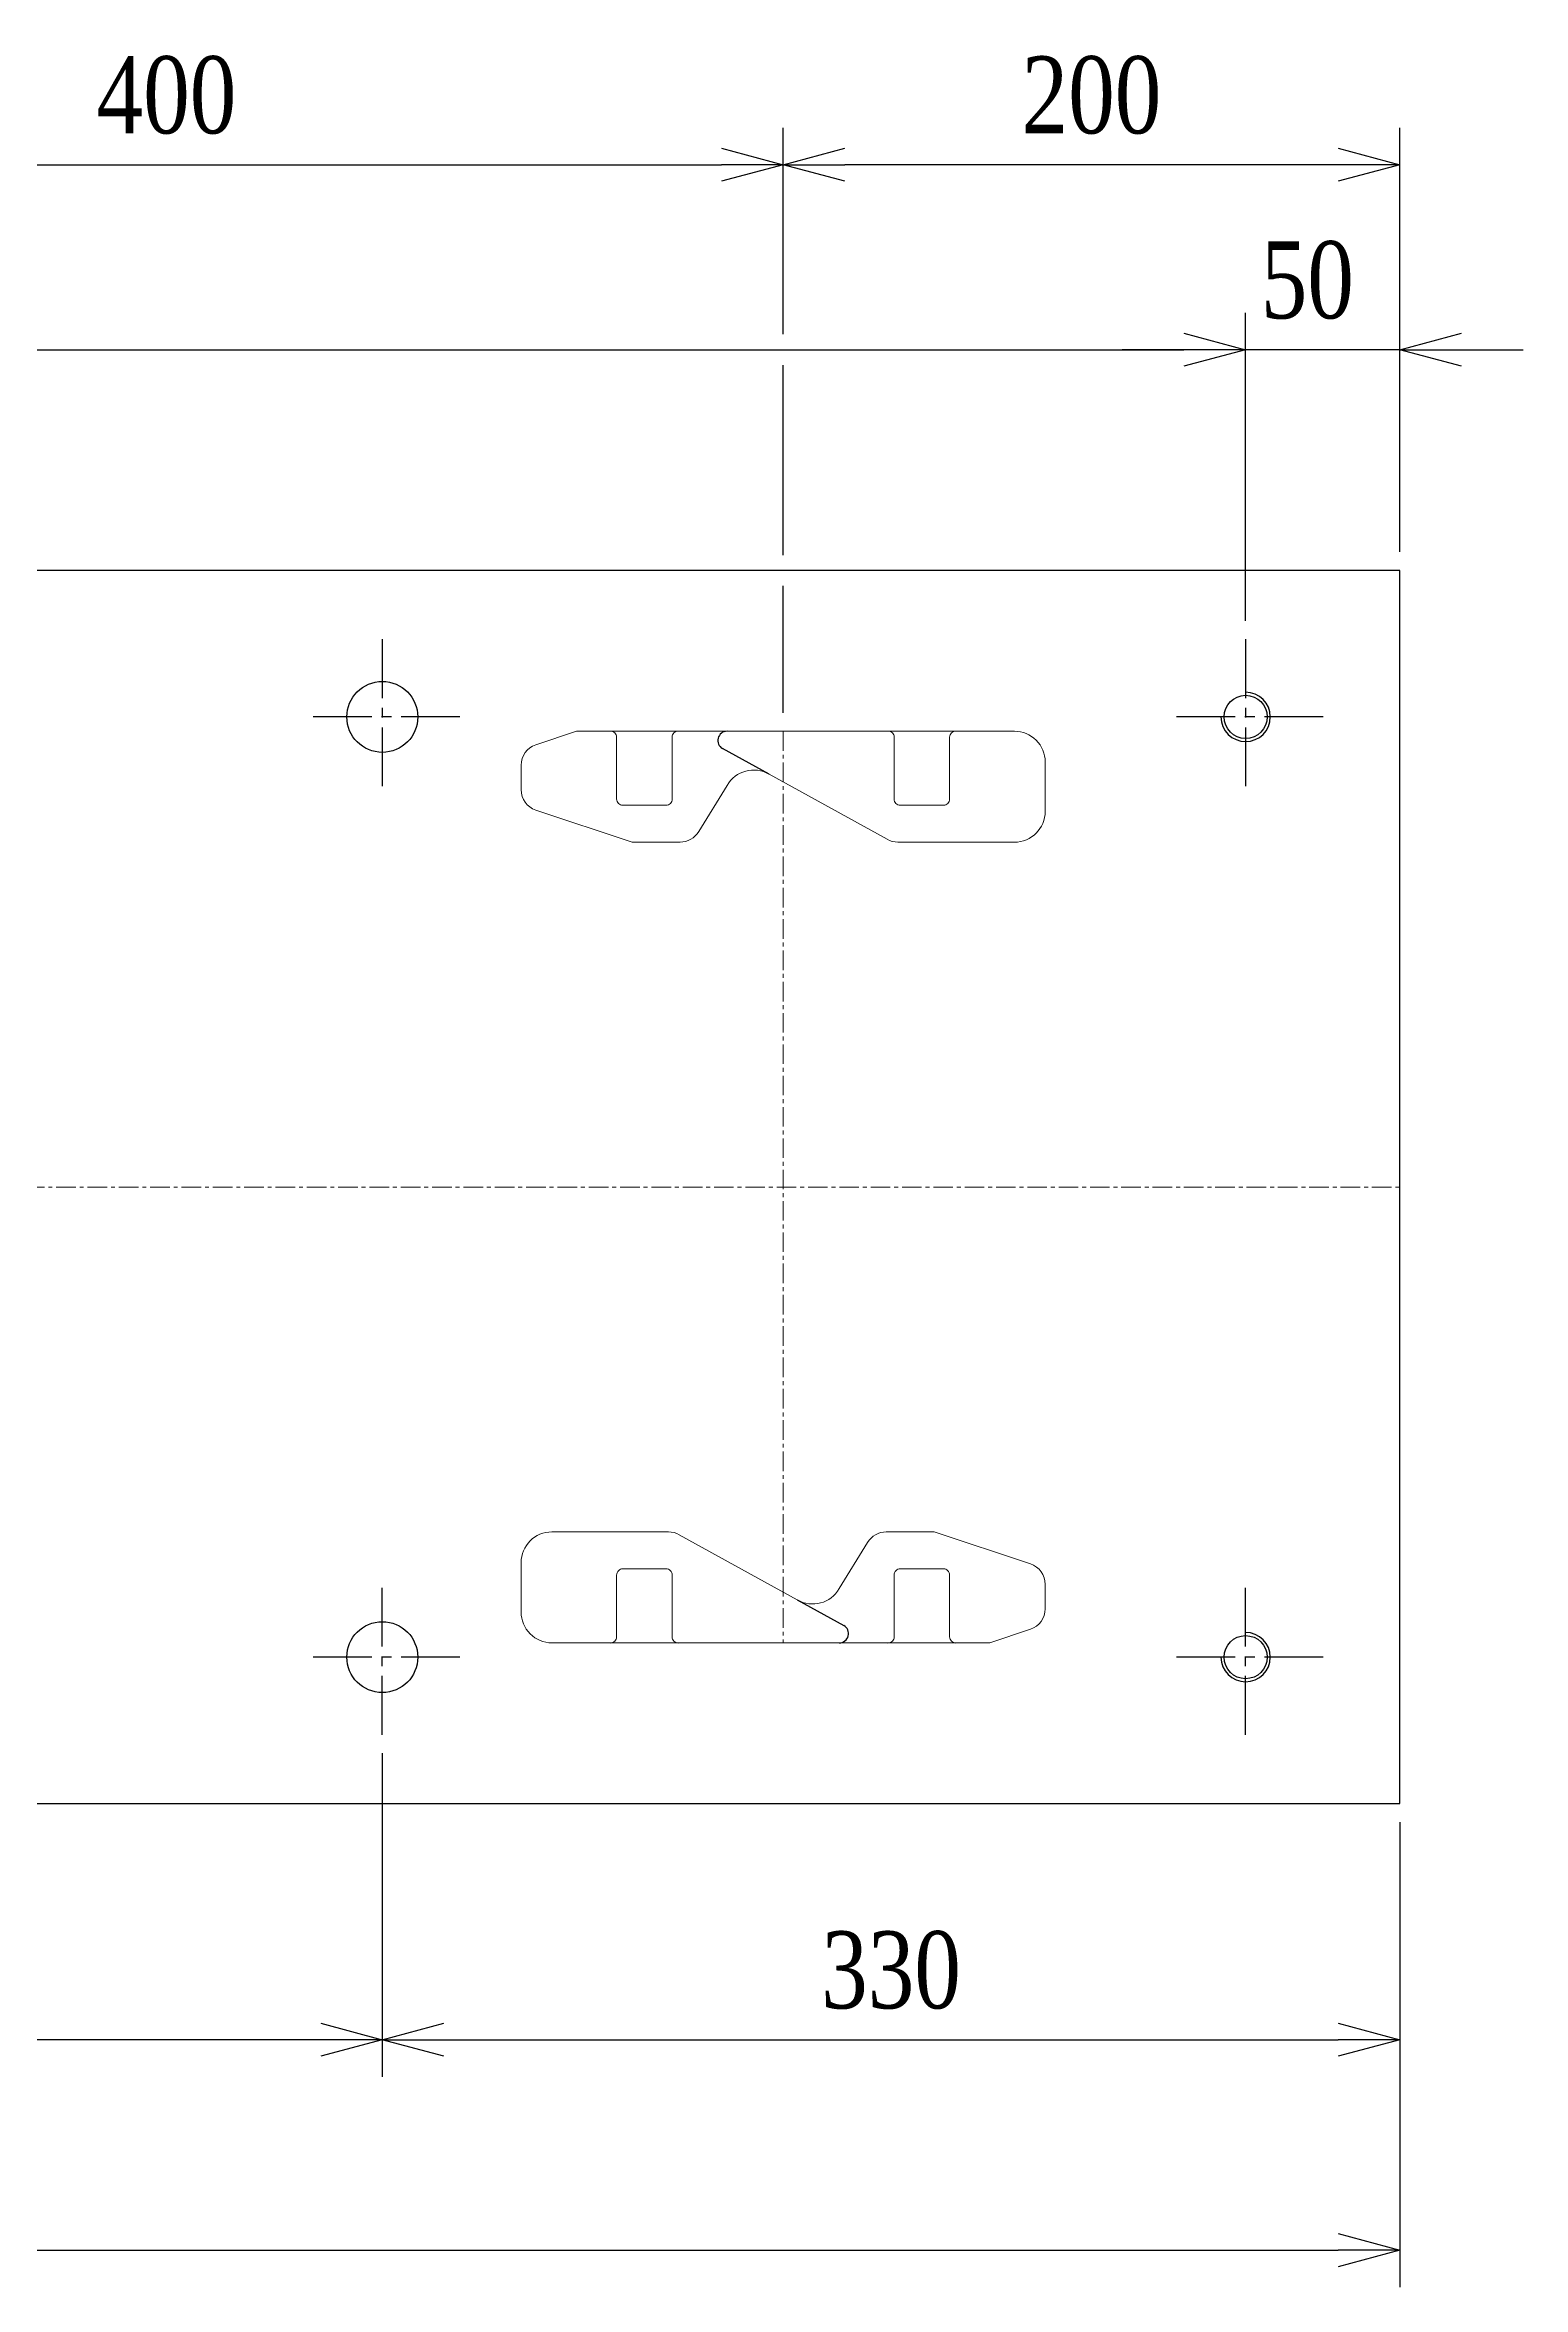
# Model space of a CAD drawing. Header units: millimetres. Extents: x -19541 to 104079, y -3200 to 10399.
# Drawn here: x -9567 to -9088, y 4937 to 5664 of the extents above; entities that cross this region are included whole.
import ezdxf

# ---------------------------------------------------------------- set-up
doc = ezdxf.new("R2010")
doc.units = ezdxf.units.MM
doc.linetypes.add('CENTER', pattern=[50.8, 31.75, -6.35, 6.35, -6.35])
doc.linetypes.add('CENTER2', pattern=[28.575, 19.05, -3.175, 3.175, -3.175])
for name, color, linetype in [('KTHUOC', 2, 'Continuous'), ('PDF_Geometry', 7, 'Continuous'), ('TK2', 251, 'Continuous')]:
    doc.layers.add(name, color=color, linetype=linetype)
doc.layers.add('TIM', color=8, linetype='CENTER2', lineweight=0)
doc.styles.add('Thuong', font='vntime.shx', dxfattribs={"width": 0.8})
doc.dimstyles.new('LAYOUT', dxfattribs={"dimscale": 0, "dimtxt": 2.5, "dimasz": 2, "dimexe": 1.2, "dimexo": 0.6, "dimgap": 1, "dimtad": 1, "dimtoh": 1, "dimdec": 0, "dimzin": 12, "dimdsep": 46, "dimtxsty": 'Thuong', "dimblk": 'OPEN30', "dimcen": 0, "dimclrd": 256, "dimclre": 256, "dimadec": 1, "dimazin": 3, "dimtfac": 1, "dimtdec": 0, "dimtmove": 0, "dimatfit": 3, "dimldrblk": 'OPEN30', "dimfxl": 1, "dimtzin": 0, "dimarcsym": 2})

# ---------------------------------------------------------------- blocks, each defined once
blk = doc.blocks.new('_Open30')
at = {"color": 0, "linetype": 'ByBlock', "lineweight": -2}
for p, q in [((-1, 0.268), (0, 0)), ((0, 0), (-1, -0.268)), ((0, 0), (-1, 0))]:
    blk.add_line(p, q, dxfattribs=at)
blk = doc.blocks.new('*D351')
at = {"lineweight": -2, "transparency": 16777216}
for p, q in [((-9457.57, 5109.85), (-9457.57, 5004.91)), ((-9127.57, 5087.51), (-9127.57, 5004.91)), ((-9437.57, 5016.91), (-9147.57, 5016.91))]:
    blk.add_line(p, q, dxfattribs=at)
at = {"layer": 'Defpoints', "color": 0, "transparency": 16777216}
for p in [(-9457.57, 5115.85), (-9127.57, 5093.51), (-9127.57, 5016.91)]:
    blk.add_point(p, dxfattribs=at)
at = {"lineweight": -2, "transparency": 16777216, "xscale": 20, "yscale": 20, "zscale": 20, "rotation": 180}
blk.add_blockref('_Open30', (-9457.57, 5016.91), dxfattribs=at)
at = {"lineweight": -2, "transparency": 16777216, "xscale": 20, "yscale": 20, "zscale": 20}
blk.add_blockref('_Open30', (-9127.57, 5016.91), dxfattribs=at)
at = {"color": 0, "transparency": 16777216, "insert": (-9292.57, 5039.41), "char_height": 25, "attachment_point": 5, "style": 'Thuong'}
blk.add_mtext('330', dxfattribs=at)
blk = doc.blocks.new('*D350')
at = {"lineweight": -2, "transparency": 16777216}
for p, q in [((-10467.57, 5087.51), (-10467.57, 4936.65)), ((-9127.57, 5087.51), (-9127.57, 4936.65)), ((-10447.57, 4948.65), (-9147.57, 4948.65))]:
    blk.add_line(p, q, dxfattribs=at)
at = {"layer": 'Defpoints', "color": 0, "transparency": 16777216}
for p in [(-10467.57, 5093.51), (-9127.57, 5093.51), (-9127.57, 4948.65)]:
    blk.add_point(p, dxfattribs=at)
at = {"lineweight": -2, "transparency": 16777216, "xscale": 20, "yscale": 20, "zscale": 20, "rotation": 180}
blk.add_blockref('_Open30', (-10467.57, 4948.65), dxfattribs=at)
at = {"lineweight": -2, "transparency": 16777216, "xscale": 20, "yscale": 20, "zscale": 20}
blk.add_blockref('_Open30', (-9127.57, 4948.65), dxfattribs=at)
at = {"color": 0, "transparency": 16777216, "insert": (-9797.57, 4971.15), "char_height": 25, "attachment_point": 5, "style": 'Thuong'}
blk.add_mtext('1340', dxfattribs=at)
blk = doc.blocks.new('*D334')
at = {"lineweight": -2, "transparency": 16777216}
for p, q in [((-10417.57, 5477.18), (-10417.57, 5577.12)), ((-9177.57, 5499.51), (-9177.57, 5577.12)), ((-10397.57, 5565.12), (-9197.57, 5565.12))]:
    blk.add_line(p, q, dxfattribs=at)
at = {"layer": 'Defpoints', "color": 0, "transparency": 16777216}
for p in [(-9177.57, 5565.12), (-9177.57, 5493.51), (-10417.57, 5471.18)]:
    blk.add_point(p, dxfattribs=at)
at = {"lineweight": -2, "transparency": 16777216, "xscale": 20, "yscale": 20, "zscale": 20, "rotation": 180}
blk.add_blockref('_Open30', (-10417.57, 5565.12), dxfattribs=at)
at = {"lineweight": -2, "transparency": 16777216, "xscale": 20, "yscale": 20, "zscale": 20}
blk.add_blockref('_Open30', (-9177.57, 5565.12), dxfattribs=at)
at = {"color": 0, "transparency": 16777216, "insert": (-9797.57, 5587.62), "char_height": 25, "attachment_point": 5, "style": 'Thuong'}
blk.add_mtext('1240', dxfattribs=at)
blk = doc.blocks.new('*D333')
at = {"lineweight": -2, "transparency": 16777216}
for p, q in [((-9177.57, 5477.18), (-9177.57, 5577.12)), ((-9127.57, 5499.51), (-9127.57, 5577.12)), ((-9197.57, 5565.12), (-9217.57, 5565.12)), ((-9127.57, 5565.12), (-9177.57, 5565.12)), ((-9107.57, 5565.12), (-9087.57, 5565.12))]:
    blk.add_line(p, q, dxfattribs=at)
at = {"layer": 'Defpoints', "color": 0, "transparency": 16777216}
for p in [(-9177.57, 5565.12), (-9127.57, 5493.51), (-9177.57, 5471.18)]:
    blk.add_point(p, dxfattribs=at)
at = {"lineweight": -2, "transparency": 16777216, "xscale": 20, "yscale": 20, "zscale": 20}
blk.add_blockref('_Open30', (-9177.57, 5565.12), dxfattribs=at)
at = {"lineweight": -2, "transparency": 16777216, "xscale": 20, "yscale": 20, "zscale": 20, "rotation": 180}
blk.add_blockref('_Open30', (-9127.57, 5565.12), dxfattribs=at)
at = {"color": 0, "transparency": 16777216, "insert": (-9157.57, 5587.62), "char_height": 25, "attachment_point": 5, "style": 'Thuong'}
blk.add_mtext('50', dxfattribs=at)
blk = doc.blocks.new('*D349')
at = {"lineweight": -2, "transparency": 16777216}
for p, q in [((-9857.57, 5109.85), (-9857.57, 5004.91)), ((-9457.57, 5109.85), (-9457.57, 5004.91)), ((-9477.57, 5016.91), (-9837.57, 5016.91))]:
    blk.add_line(p, q, dxfattribs=at)
at = {"layer": 'Defpoints', "color": 0, "transparency": 16777216}
for p in [(-9857.57, 5115.85), (-9457.57, 5115.85), (-9857.57, 5016.91)]:
    blk.add_point(p, dxfattribs=at)
at = {"lineweight": -2, "transparency": 16777216, "xscale": 20, "yscale": 20, "zscale": 20, "rotation": 180}
blk.add_blockref('_Open30', (-9857.57, 5016.91), dxfattribs=at)
at = {"lineweight": -2, "transparency": 16777216, "xscale": 20, "yscale": 20, "zscale": 20}
blk.add_blockref('_Open30', (-9457.57, 5016.91), dxfattribs=at)
at = {"color": 0, "transparency": 16777216, "insert": (-9657.57, 5039.41), "char_height": 25, "attachment_point": 5, "style": 'Thuong'}
blk.add_mtext('400', dxfattribs=at)
blk = doc.blocks.new('*D330')
at = {"lineweight": -2, "transparency": 16777216}
for p, q in [((-9727.57, 5570.12), (-9727.57, 5637.12)), ((-9327.57, 5570.12), (-9327.57, 5637.12)), ((-9707.57, 5625.12), (-9347.57, 5625.12)), ((-9727.57, 5498.51), (-9727.57, 5560.12)), ((-9327.57, 5498.51), (-9327.57, 5560.12)), ((-9727.57, 5454.38), (-9727.57, 5488.51)), ((-9327.57, 5447.38), (-9327.57, 5488.51))]:
    blk.add_line(p, q, dxfattribs=at)
at = {"layer": 'Defpoints', "color": 0, "transparency": 16777216}
for p in [(-9327.57, 5625.12), (-9727.57, 5448.38), (-9327.57, 5441.38)]:
    blk.add_point(p, dxfattribs=at)
at = {"lineweight": -2, "transparency": 16777216, "xscale": 20, "yscale": 20, "zscale": 20, "rotation": 180}
blk.add_blockref('_Open30', (-9727.57, 5625.12), dxfattribs=at)
at = {"lineweight": -2, "transparency": 16777216, "xscale": 20, "yscale": 20, "zscale": 20}
blk.add_blockref('_Open30', (-9327.57, 5625.12), dxfattribs=at)
at = {"color": 0, "transparency": 16777216, "insert": (-9527.57, 5647.62), "char_height": 25, "attachment_point": 5, "style": 'Thuong'}
blk.add_mtext('400', dxfattribs=at)
blk = doc.blocks.new('*D329')
at = {"lineweight": -2, "transparency": 16777216}
for p, q in [((-9327.57, 5570.12), (-9327.57, 5637.12)), ((-9127.57, 5570.12), (-9127.57, 5637.12)), ((-9147.57, 5625.12), (-9307.57, 5625.12)), ((-9327.57, 5498.51), (-9327.57, 5560.12)), ((-9127.57, 5499.51), (-9127.57, 5560.12)), ((-9327.57, 5447.38), (-9327.57, 5488.51))]:
    blk.add_line(p, q, dxfattribs=at)
at = {"layer": 'Defpoints', "color": 0, "transparency": 16777216}
for p in [(-9327.57, 5625.12), (-9127.57, 5493.51), (-9327.57, 5441.38)]:
    blk.add_point(p, dxfattribs=at)
at = {"lineweight": -2, "transparency": 16777216, "xscale": 20, "yscale": 20, "zscale": 20, "rotation": 180}
blk.add_blockref('_Open30', (-9327.57, 5625.12), dxfattribs=at)
at = {"lineweight": -2, "transparency": 16777216, "xscale": 20, "yscale": 20, "zscale": 20}
blk.add_blockref('_Open30', (-9127.57, 5625.12), dxfattribs=at)
at = {"color": 0, "transparency": 16777216, "insert": (-9227.57, 5647.62), "char_height": 25, "attachment_point": 5, "style": 'Thuong'}
blk.add_mtext('200', dxfattribs=at)

msp = doc.modelspace()

# ---------------------------------------------------------------- linework, layer by layer
for p, q in [((-9332.155, 5427.434), (-9347.218, 5435.75)), ((-9322.993, 5159.593), (-9307.93, 5151.277))]:
    msp.add_line(p, q)
for centre, radius, start, end in [((-9177.574, 5446.014), 8, 180, 90), ((-9345.768, 5438.376), 3, 90, 241.102577), ((-9309.38, 5148.651), 3, 270, 61.102577), ((-9177.574, 5141.014), 8, 180, 90)]:
    msp.add_arc(centre, radius, start, end)
at = {"layer": 'KTHUOC', "color": 3}
msp.add_lwpolyline([(-10467.574, 5493.514), (-10467.574, 5093.514), (-9127.574, 5093.514), (-9127.574, 5493.514)], close=True, dxfattribs=at)
at = {"layer": 'KTHUOC'}
for centre, radius in [((-9457.574, 5446.014), 11.5), ((-9177.574, 5446.014), 7), ((-9457.574, 5141.014), 11.5), ((-9177.574, 5141.014), 7)]:
    msp.add_circle(centre, radius, dxfattribs=at)
at = {"layer": 'PDF_Geometry', "lineweight": 18}
for points in [[(-9394.574, 5441.376), (-9407.787, 5436.972, 0.3228227), (-9412.574, 5430.331), (-9412.574, 5422.422, 0.3228227), (-9407.787, 5415.781), (-9376.574, 5405.376)], [(-9376.574, 5405.376), (-9361.018, 5405.376, 0.2670904), (-9354.968, 5408.857), (-9345.78, 5423.79, -0.4126222), (-9332.155, 5427.434), (-9293.87, 5406.306, 0.1310853), (-9290.383, 5405.376), (-9252.574, 5405.376, 0.4142135), (-9242.574, 5415.376), (-9242.574, 5431.376, 0.4142136), (-9252.574, 5441.376), (-9394.574, 5441.376)], [(-9383.574, 5441.435, -0.4142136), (-9381.574, 5439.435), (-9381.574, 5419.376, 0.4142136), (-9379.574, 5417.376), (-9365.574, 5417.376, 0.4142136), (-9363.574, 5419.376), (-9363.574, 5439.435, -0.4142136), (-9361.574, 5441.435)], [(-9271.574, 5441.435, 0.4142136), (-9273.574, 5439.435), (-9273.574, 5419.376, -0.4142136), (-9275.574, 5417.376), (-9289.574, 5417.376, -0.4142136), (-9291.574, 5419.376), (-9291.574, 5439.435, 0.4142136), (-9293.574, 5441.435)], [(-9278.574, 5181.651), (-9294.129, 5181.651, 0.2670904), (-9300.18, 5178.17), (-9309.368, 5163.237, -0.4126222), (-9322.993, 5159.593), (-9361.278, 5180.721, 0.1310853), (-9364.765, 5181.651), (-9402.574, 5181.651, 0.4142135), (-9412.574, 5171.651), (-9412.574, 5155.651, 0.4142136), (-9402.574, 5145.651), (-9260.574, 5145.651)], [(-9260.574, 5145.651), (-9247.36, 5150.055, 0.3228227), (-9242.574, 5156.696), (-9242.574, 5164.606, 0.3228227), (-9247.36, 5171.246), (-9278.574, 5181.651)], [(-9383.574, 5145.592, 0.4142136), (-9381.574, 5147.592), (-9381.574, 5167.651, -0.4142136), (-9379.574, 5169.651), (-9365.574, 5169.651, -0.4142136), (-9363.574, 5167.651), (-9363.574, 5147.592, 0.4142136), (-9361.574, 5145.592)], [(-9271.574, 5145.592, -0.4142136), (-9273.574, 5147.592), (-9273.574, 5167.651, 0.4142136), (-9275.574, 5169.651), (-9289.574, 5169.651, 0.4142136), (-9291.574, 5167.651), (-9291.574, 5147.592, -0.4142136), (-9293.574, 5145.592)]]:
    msp.add_lwpolyline(points, format="xyb", dxfattribs=at)
msp.add_lwpolyline([(-9317.476, 5441.376), (-9317.476, 5441.376)], close=True, dxfattribs=at)
at = {"layer": 'TIM', "linetype": 'CENTER', "ltscale": 0.2}
for p, q in [((-9327.574, 5441.376), (-9327.574, 5145.651)), ((-10467.574, 5293.514), (-9127.574, 5293.514))]:
    msp.add_line(p, q, dxfattribs=at)
at = {"layer": 'TK2', "linetype": 'CENTER2'}
for p, q in [((-9457.574, 5471.18), (-9457.574, 5420.847)), ((-9177.574, 5471.18), (-9177.574, 5420.847)), ((-9432.407, 5446.014), (-9482.74, 5446.014)), ((-9152.407, 5446.014), (-9202.74, 5446.014)), ((-9457.574, 5115.847), (-9457.574, 5166.18)), ((-9177.574, 5115.847), (-9177.574, 5166.18)), ((-9432.407, 5141.014), (-9482.74, 5141.014)), ((-9152.407, 5141.014), (-9202.74, 5141.014))]:
    msp.add_line(p, q, dxfattribs=at)

# ---------------------------------------------------------------- dimensions: what is measured, and where the dimension line sits
for base, p1, p2, picture, middle in [((-9327.574, 5625.117), (-9727.574, 5448.376), (-9327.574, 5441.376), '*D330', (-9527.574, 5647.617)), ((-9177.574, 5565.117), (-10417.574, 5471.18), (-9177.574, 5493.514), '*D334', (-9797.574, 5587.617)), ((-9127.574, 5016.911), (-9457.574, 5115.847), (-9127.574, 5093.514), '*D351', (-9292.574, 5039.411)), ((-9127.574, 4948.646), (-10467.574, 5093.514), (-9127.574, 5093.514), '*D350', (-9797.574, 4971.146))]:
    dim = msp.add_linear_dim(base=base, p1=p1, p2=p2, dimstyle='LAYOUT')
    dim.commit()
    dim.dimension.update_dxf_attribs({"geometry": picture, "text_midpoint": middle})
for base, p1, p2, picture, middle in [((-9327.574, 5625.117), (-9127.574, 5493.514), (-9327.574, 5441.376), '*D329', (-9227.574, 5647.617)), ((-9857.574, 5016.911), (-9457.574, 5115.847), (-9857.574, 5115.847), '*D349', (-9657.574, 5039.411))]:
    dim = msp.add_linear_dim(base=base, p1=p1, p2=p2, angle=180, dimstyle='LAYOUT')
    dim.commit()
    dim.dimension.update_dxf_attribs({"geometry": picture, "text_midpoint": middle})
dim = msp.add_linear_dim(base=(-9177.574, 5565.117), p1=(-9127.574, 5493.514), p2=(-9177.574, 5471.18), dimstyle='LAYOUT')
dim.commit()
dim.dimension.update_dxf_attribs({"geometry": '*D333', "text_midpoint": (-9157.574, 5565.117), "dimtype": 160})

doc.saveas('drawing.dxf')
